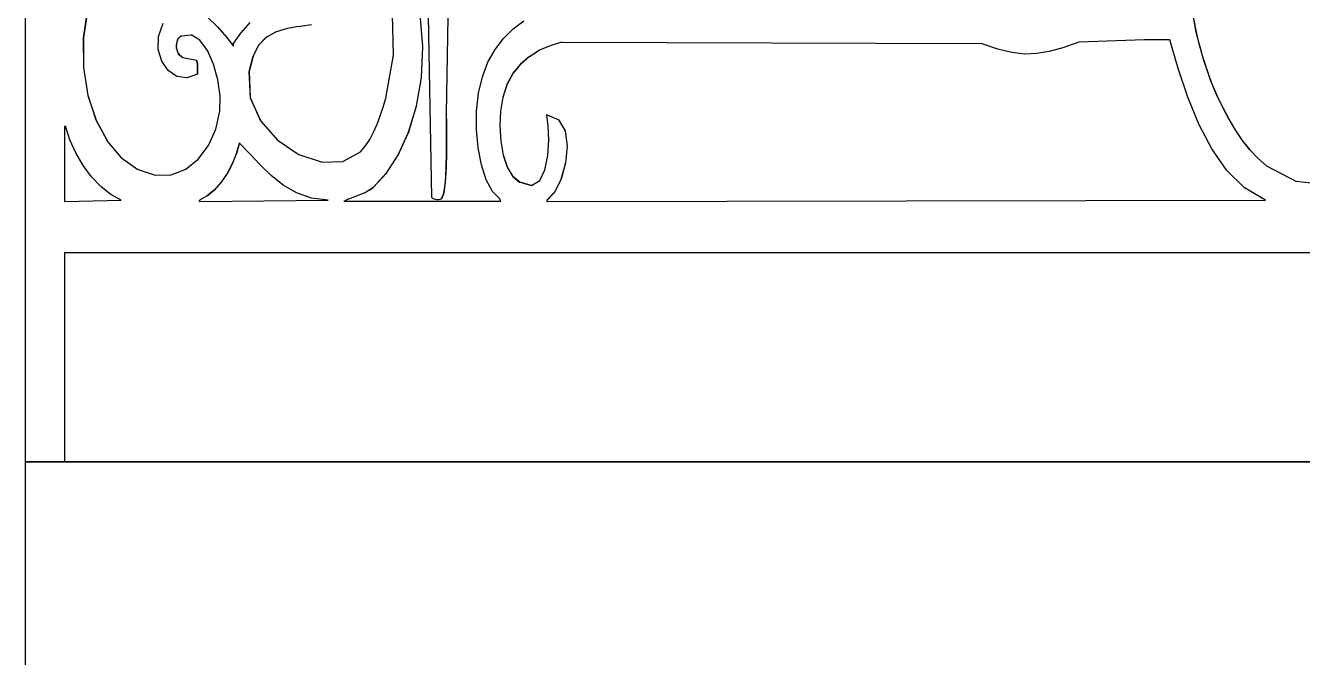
# Model space of a CAD drawing. Header units: inches. Extents: x 3672 to 10975, y -27382 to -746.
# Drawn here: x 4381.78 to 4396.46, y -26776.85 to -26769.58 of the extents above; entities that cross this region are included whole.
import ezdxf

# ---------------------------------------------------------------- set-up
doc = ezdxf.new("R2010")
doc.units = ezdxf.units.IN
doc.header["$LTSCALE"] = 17
doc.header["$MEASUREMENT"] = 0
doc.layers.add('25 BOT BAR', color=12, linetype='Continuous', lineweight=25)
doc.layers.add('OUTLINE', color=1, linetype='Continuous', lineweight=25)

msp = doc.modelspace()

# ---------------------------------------------------------------- linework, layer by layer
for p, q in [((4381.784, -26774.596), (4381.784, -26750.596)), ((4386.451, -26771.559), (4386.372, -26767.02)), ((4386.664, -26767.855), (4386.619, -26770.592)), ((4386.621, -26770.592), (4386.666, -26767.855)), ((4382.502, -26769.363), (4382.449, -26769.721)), ((4382.451, -26769.721), (4382.504, -26769.363)), ((4386.014, -26769.92), (4386.001, -26769.455)), ((4386.316, -26769.451), (4386.347, -26769.824)), ((4386.349, -26769.824), (4386.318, -26769.451)), ((4383.31, -26769.706), (4383.366, -26769.553)), ((4383.87, -26769.482), (4383.989, -26769.594)), ((4383.991, -26769.594), (4383.872, -26769.482)), ((4383.991, -26769.594), (4383.989, -26769.594)), ((4383.989, -26769.594), (4384.092, -26769.713)), ((4384.095, -26769.713), (4383.991, -26769.594)), ((4384.259, -26769.667), (4384.365, -26769.545)), ((4384.916, -26769.593), (4384.779, -26769.619)), ((4384.918, -26769.593), (4384.916, -26769.593)), ((4384.918, -26769.593), (4385.071, -26769.568)), ((4387.387, -26769.619), (4387.509, -26769.527)), ((4395.203, -26769.48), (4395.236, -26769.655)), ((4395.238, -26769.655), (4395.206, -26769.48)), ((4382.451, -26769.721), (4382.449, -26769.721)), ((4382.449, -26769.721), (4382.45, -26770.064)), ((4382.453, -26770.064), (4382.451, -26769.721)), ((4383.307, -26769.856), (4383.31, -26769.706)), ((4383.529, -26769.75), (4383.524, -26769.769)), ((4383.526, -26769.769), (4383.531, -26769.75)), ((4383.534, -26769.729), (4383.529, -26769.75)), ((4383.531, -26769.75), (4383.529, -26769.75)), ((4383.531, -26769.75), (4383.536, -26769.729)), ((4383.536, -26769.729), (4383.534, -26769.729)), ((4383.579, -26769.699), (4383.536, -26769.729)), ((4383.581, -26769.699), (4383.579, -26769.699)), ((4383.581, -26769.699), (4383.686, -26769.687)), ((4383.785, -26769.748), (4383.686, -26769.687)), ((4383.873, -26769.866), (4383.785, -26769.748)), ((4384.092, -26769.713), (4384.173, -26769.817)), ((4384.095, -26769.713), (4384.092, -26769.713)), ((4384.173, -26769.814), (4384.095, -26769.713)), ((4384.173, -26769.787), (4384.259, -26769.667)), ((4384.549, -26769.714), (4384.463, -26769.802)), ((4384.466, -26769.802), (4384.552, -26769.714)), ((4384.552, -26769.714), (4384.549, -26769.714)), ((4384.552, -26769.714), (4384.654, -26769.656)), ((4384.656, -26769.656), (4384.654, -26769.656)), ((4384.777, -26769.619), (4384.656, -26769.656)), ((4384.779, -26769.619), (4384.777, -26769.619)), ((4387.18, -26769.855), (4387.277, -26769.728)), ((4387.277, -26769.728), (4387.387, -26769.619)), ((4394.641, -26769.743), (4393.892, -26769.773)), ((4394.933, -26769.743), (4394.641, -26769.743)), ((4395.031, -26770.075), (4394.933, -26769.743)), ((4395.238, -26769.655), (4395.236, -26769.655)), ((4395.236, -26769.655), (4395.263, -26769.771)), ((4395.266, -26769.771), (4395.238, -26769.655)), ((4383.348, -26769.99), (4383.307, -26769.856)), ((4383.517, -26769.803), (4383.516, -26769.82)), ((4383.518, -26769.82), (4383.516, -26769.82)), ((4383.516, -26769.82), (4383.518, -26769.839)), ((4383.52, -26769.786), (4383.517, -26769.803)), ((4383.519, -26769.803), (4383.517, -26769.803)), ((4383.518, -26769.82), (4383.519, -26769.803)), ((4383.52, -26769.839), (4383.518, -26769.82)), ((4383.52, -26769.839), (4383.518, -26769.839)), ((4383.518, -26769.839), (4383.523, -26769.86)), ((4383.519, -26769.803), (4383.522, -26769.786)), ((4383.524, -26769.769), (4383.52, -26769.786)), ((4383.522, -26769.786), (4383.52, -26769.786)), ((4383.525, -26769.86), (4383.52, -26769.839)), ((4383.522, -26769.786), (4383.526, -26769.769)), ((4383.525, -26769.86), (4383.523, -26769.86)), ((4383.523, -26769.86), (4383.53, -26769.881)), ((4383.526, -26769.769), (4383.524, -26769.769)), ((4383.532, -26769.881), (4383.525, -26769.86)), ((4383.532, -26769.881), (4383.53, -26769.881)), ((4383.53, -26769.881), (4383.537, -26769.897)), ((4383.539, -26769.897), (4383.532, -26769.881)), ((4383.539, -26769.897), (4383.537, -26769.897)), ((4383.537, -26769.897), (4383.544, -26769.91)), ((4383.546, -26769.91), (4383.539, -26769.897)), ((4383.546, -26769.91), (4383.544, -26769.91)), ((4383.544, -26769.91), (4383.552, -26769.92)), ((4383.554, -26769.92), (4383.546, -26769.91)), ((4383.944, -26770.024), (4383.873, -26769.866)), ((4384.173, -26769.814), (4384.173, -26769.787)), ((4384.173, -26769.817), (4384.173, -26769.814)), ((4384.463, -26769.802), (4384.398, -26769.931)), ((4384.4, -26769.931), (4384.466, -26769.802)), ((4384.466, -26769.802), (4384.463, -26769.802)), ((4386.347, -26769.824), (4386.331, -26770.179)), ((4386.333, -26770.179), (4386.349, -26769.824)), ((4386.349, -26769.824), (4386.347, -26769.824)), ((4387.098, -26770.001), (4387.18, -26769.855)), ((4387.577, -26769.935), (4387.688, -26769.865)), ((4387.691, -26769.865), (4387.688, -26769.865)), ((4387.812, -26769.812), (4387.691, -26769.865)), ((4387.814, -26769.812), (4387.812, -26769.812)), ((4387.943, -26769.773), (4387.814, -26769.812)), ((4387.943, -26769.773), (4392.767, -26769.787)), ((4392.958, -26769.851), (4392.767, -26769.787)), ((4393.119, -26769.891), (4392.958, -26769.851)), ((4393.264, -26769.908), (4393.119, -26769.891)), ((4393.266, -26769.908), (4393.264, -26769.908)), ((4393.402, -26769.903), (4393.266, -26769.908)), ((4393.404, -26769.903), (4393.402, -26769.903)), ((4393.545, -26769.878), (4393.404, -26769.903)), ((4393.547, -26769.878), (4393.545, -26769.878)), ((4393.704, -26769.835), (4393.547, -26769.878)), ((4393.706, -26769.835), (4393.704, -26769.835)), ((4393.889, -26769.773), (4393.706, -26769.835)), ((4393.892, -26769.773), (4393.889, -26769.773)), ((4395.263, -26769.771), (4395.294, -26769.884)), ((4395.266, -26769.771), (4395.263, -26769.771)), ((4395.296, -26769.884), (4395.266, -26769.771)), ((4395.296, -26769.884), (4395.294, -26769.884)), ((4395.294, -26769.884), (4395.306, -26769.926)), ((4395.309, -26769.928), (4395.296, -26769.884)), ((4383.423, -26770.097), (4383.348, -26769.99)), ((4383.554, -26769.92), (4383.552, -26769.92)), ((4383.552, -26769.92), (4383.562, -26769.929)), ((4383.564, -26769.929), (4383.554, -26769.92)), ((4383.564, -26769.929), (4383.562, -26769.929)), ((4383.562, -26769.929), (4383.574, -26769.938)), ((4383.577, -26769.938), (4383.564, -26769.929)), ((4383.577, -26769.938), (4383.574, -26769.938)), ((4383.577, -26769.938), (4383.59, -26769.948)), ((4383.592, -26769.948), (4383.59, -26769.948)), ((4383.592, -26769.948), (4383.747, -26769.978)), ((4383.749, -26769.978), (4383.747, -26769.978)), ((4383.747, -26769.978), (4383.758, -26770.021)), ((4383.76, -26770.021), (4383.749, -26769.978)), ((4383.76, -26770.021), (4383.758, -26770.021)), ((4383.758, -26770.021), (4383.758, -26770.139)), ((4383.76, -26770.139), (4383.76, -26770.021)), ((4383.995, -26770.205), (4383.944, -26770.024)), ((4384.398, -26769.931), (4384.353, -26770.109)), ((4384.355, -26770.109), (4384.4, -26769.931)), ((4384.4, -26769.931), (4384.398, -26769.931)), ((4385.924, -26770.417), (4386.014, -26769.92)), ((4387.034, -26770.169), (4387.098, -26770.001)), ((4387.473, -26770.023), (4387.387, -26770.129)), ((4387.389, -26770.129), (4387.475, -26770.023)), ((4387.574, -26769.935), (4387.473, -26770.023)), ((4387.475, -26770.023), (4387.473, -26770.023)), ((4387.475, -26770.023), (4387.577, -26769.935)), ((4387.577, -26769.935), (4387.574, -26769.935)), ((4395.306, -26769.926), (4395.309, -26769.928)), ((4395.306, -26769.926), (4395.327, -26769.995)), ((4395.329, -26769.995), (4395.309, -26769.928)), ((4395.329, -26769.995), (4395.327, -26769.995)), ((4395.327, -26769.995), (4395.362, -26770.103)), ((4395.365, -26770.103), (4395.329, -26769.995)), ((4382.453, -26770.064), (4382.45, -26770.064)), ((4382.45, -26770.064), (4382.501, -26770.383)), ((4382.503, -26770.383), (4382.453, -26770.064)), ((4383.523, -26770.166), (4383.423, -26770.097)), ((4383.638, -26770.183), (4383.523, -26770.166)), ((4383.64, -26770.183), (4383.638, -26770.183)), ((4383.758, -26770.139), (4383.64, -26770.183)), ((4383.76, -26770.139), (4383.758, -26770.139)), ((4384.355, -26770.109), (4384.353, -26770.109)), ((4384.353, -26770.109), (4384.366, -26770.411)), ((4384.368, -26770.411), (4384.355, -26770.109)), ((4386.331, -26770.179), (4386.274, -26770.508)), ((4386.276, -26770.508), (4386.333, -26770.179)), ((4386.333, -26770.179), (4386.331, -26770.179)), ((4386.989, -26770.358), (4387.034, -26770.169)), ((4387.387, -26770.129), (4387.318, -26770.255)), ((4387.32, -26770.255), (4387.389, -26770.129)), ((4387.389, -26770.129), (4387.387, -26770.129)), ((4395.142, -26770.402), (4395.031, -26770.075)), ((4395.365, -26770.103), (4395.362, -26770.103)), ((4395.362, -26770.103), (4395.4, -26770.207)), ((4395.402, -26770.207), (4395.365, -26770.103)), ((4384.02, -26770.39), (4383.995, -26770.205)), ((4387.318, -26770.255), (4387.27, -26770.402)), ((4387.272, -26770.402), (4387.32, -26770.255)), ((4387.32, -26770.255), (4387.318, -26770.255)), ((4395.402, -26770.207), (4395.4, -26770.207)), ((4395.4, -26770.207), (4395.44, -26770.307)), ((4395.443, -26770.307), (4395.402, -26770.207)), ((4395.443, -26770.307), (4395.44, -26770.307)), ((4395.44, -26770.307), (4395.483, -26770.402)), ((4395.485, -26770.402), (4395.443, -26770.307)), ((4382.503, -26770.383), (4382.501, -26770.383)), ((4382.501, -26770.383), (4382.595, -26770.668)), ((4382.597, -26770.668), (4382.503, -26770.383)), ((4384.016, -26770.563), (4384.02, -26770.39)), ((4384.368, -26770.411), (4384.366, -26770.411)), ((4384.366, -26770.411), (4384.486, -26770.681)), ((4384.488, -26770.681), (4384.368, -26770.411)), ((4385.893, -26770.518), (4385.924, -26770.417)), ((4386.967, -26770.563), (4386.989, -26770.358)), ((4387.27, -26770.402), (4387.243, -26770.566)), ((4387.245, -26770.566), (4387.272, -26770.402)), ((4387.272, -26770.402), (4387.27, -26770.402)), ((4395.268, -26770.713), (4395.142, -26770.402)), ((4395.485, -26770.402), (4395.483, -26770.402)), ((4395.483, -26770.402), (4395.548, -26770.536)), ((4395.55, -26770.536), (4395.485, -26770.402)), ((4383.969, -26770.771), (4384.016, -26770.563)), ((4385.824, -26770.714), (4385.86, -26770.618)), ((4385.86, -26770.618), (4385.893, -26770.518)), ((4386.274, -26770.508), (4386.183, -26770.805)), ((4386.186, -26770.805), (4386.276, -26770.508)), ((4386.276, -26770.508), (4386.274, -26770.508)), ((4386.619, -26770.592), (4386.62, -26770.707)), ((4386.621, -26770.592), (4386.619, -26770.592)), ((4386.622, -26770.707), (4386.621, -26770.592)), ((4386.966, -26770.777), (4386.967, -26770.563)), ((4387.243, -26770.566), (4387.235, -26770.739)), ((4387.237, -26770.739), (4387.245, -26770.566)), ((4387.245, -26770.566), (4387.243, -26770.566)), ((4387.777, -26770.607), (4387.775, -26770.607)), ((4387.79, -26770.732), (4387.775, -26770.607)), ((4387.777, -26770.607), (4387.777, -26770.608)), ((4387.777, -26770.607), (4387.911, -26770.663)), ((4395.548, -26770.536), (4395.616, -26770.665)), ((4395.55, -26770.536), (4395.548, -26770.536)), ((4395.618, -26770.665), (4395.55, -26770.536)), ((4382.232, -26770.739), (4382.234, -26770.739)), ((4382.232, -26770.739), (4382.232, -26771.602)), ((4382.234, -26771.602), (4382.234, -26770.739)), ((4382.234, -26770.739), (4382.244, -26770.739)), ((4382.292, -26770.893), (4382.244, -26770.739)), ((4382.595, -26770.668), (4382.725, -26770.912)), ((4382.597, -26770.668), (4382.595, -26770.668)), ((4382.728, -26770.912), (4382.597, -26770.668)), ((4383.885, -26770.959), (4383.969, -26770.771)), ((4384.488, -26770.681), (4384.486, -26770.681)), ((4384.486, -26770.681), (4384.683, -26770.904)), ((4384.685, -26770.904), (4384.488, -26770.681)), ((4385.784, -26770.805), (4385.824, -26770.714)), ((4386.622, -26770.707), (4386.62, -26770.707)), ((4386.62, -26770.707), (4386.621, -26770.863)), ((4386.623, -26770.863), (4386.622, -26770.707)), ((4386.985, -26770.987), (4386.966, -26770.777)), ((4387.237, -26770.739), (4387.235, -26770.739)), ((4387.235, -26770.739), (4387.246, -26770.91)), ((4387.248, -26770.91), (4387.237, -26770.739)), ((4387.796, -26770.897), (4387.79, -26770.732)), ((4387.911, -26770.663), (4387.986, -26770.792)), ((4387.913, -26770.663), (4387.911, -26770.663)), ((4387.988, -26770.792), (4387.913, -26770.663)), ((4395.415, -26770.998), (4395.268, -26770.713)), ((4395.618, -26770.665), (4395.616, -26770.665)), ((4395.616, -26770.665), (4395.689, -26770.787)), ((4395.691, -26770.787), (4395.618, -26770.665)), ((4395.691, -26770.787), (4395.689, -26770.787)), ((4395.689, -26770.787), (4395.767, -26770.901)), ((4395.769, -26770.901), (4395.691, -26770.787)), ((4382.36, -26771.045), (4382.292, -26770.893)), ((4382.728, -26770.912), (4382.725, -26770.912)), ((4382.725, -26770.912), (4382.887, -26771.104)), ((4382.889, -26771.104), (4382.728, -26770.912)), ((4384.241, -26770.929), (4384.207, -26771.051)), ((4384.209, -26771.051), (4384.242, -26770.931)), ((4384.242, -26770.931), (4384.241, -26770.929)), ((4384.358, -26771.052), (4384.242, -26770.931)), ((4384.685, -26770.904), (4384.683, -26770.904)), ((4384.685, -26770.904), (4384.927, -26771.065)), ((4385.689, -26770.965), (4385.739, -26770.889)), ((4385.739, -26770.889), (4385.784, -26770.805)), ((4386.183, -26770.805), (4386.066, -26771.064)), ((4386.068, -26771.064), (4386.186, -26770.805)), ((4386.186, -26770.805), (4386.183, -26770.805)), ((4386.621, -26770.863), (4386.621, -26771.041)), ((4386.623, -26770.863), (4386.621, -26770.863)), ((4386.623, -26771.041), (4386.623, -26770.863)), ((4387.248, -26770.91), (4387.246, -26770.91)), ((4387.246, -26770.91), (4387.274, -26771.071)), ((4387.277, -26771.071), (4387.248, -26770.91)), ((4387.786, -26771.074), (4387.796, -26770.897)), ((4387.986, -26770.792), (4388.009, -26770.966)), ((4387.988, -26770.792), (4387.986, -26770.792)), ((4388.011, -26770.966), (4387.988, -26770.792)), ((4395.769, -26770.901), (4395.767, -26770.901)), ((4395.767, -26770.901), (4395.852, -26771.008)), ((4395.854, -26771.008), (4395.769, -26770.901)), ((4382.445, -26771.188), (4382.36, -26771.045)), ((4383.768, -26771.115), (4383.885, -26770.959)), ((4384.207, -26771.051), (4384.159, -26771.169)), ((4384.161, -26771.169), (4384.209, -26771.051)), ((4384.209, -26771.051), (4384.207, -26771.051)), ((4384.479, -26771.18), (4384.358, -26771.052)), ((4384.929, -26771.065), (4384.927, -26771.065)), ((4385.186, -26771.15), (4384.929, -26771.065)), ((4385.431, -26771.144), (4385.632, -26771.032)), ((4385.632, -26771.032), (4385.689, -26770.965)), ((4386.066, -26771.064), (4385.929, -26771.279)), ((4385.931, -26771.279), (4386.068, -26771.064)), ((4386.068, -26771.064), (4386.066, -26771.064)), ((4386.621, -26771.041), (4386.617, -26771.221)), ((4386.619, -26771.221), (4386.623, -26771.041)), ((4386.623, -26771.041), (4386.621, -26771.041)), ((4387.023, -26771.183), (4386.985, -26770.987)), ((4387.277, -26771.071), (4387.274, -26771.071)), ((4387.274, -26771.071), (4387.32, -26771.21)), ((4387.322, -26771.21), (4387.277, -26771.071)), ((4387.753, -26771.238), (4387.786, -26771.074)), ((4388.009, -26770.966), (4387.99, -26771.159)), ((4387.992, -26771.159), (4388.011, -26770.966)), ((4388.011, -26770.966), (4388.009, -26770.966)), ((4395.589, -26771.247), (4395.415, -26770.998)), ((4395.854, -26771.008), (4395.852, -26771.008)), ((4395.852, -26771.008), (4395.944, -26771.105)), ((4395.946, -26771.105), (4395.854, -26771.008)), ((4382.543, -26771.319), (4382.445, -26771.188)), ((4382.889, -26771.104), (4382.887, -26771.104)), ((4382.889, -26771.104), (4383.074, -26771.236)), ((4383.624, -26771.231), (4383.768, -26771.115)), ((4384.159, -26771.169), (4384.1, -26771.28)), ((4384.103, -26771.28), (4384.161, -26771.169)), ((4384.161, -26771.169), (4384.159, -26771.169)), ((4384.607, -26771.303), (4384.479, -26771.18)), ((4385.186, -26771.15), (4385.431, -26771.144)), ((4386.617, -26771.221), (4386.607, -26771.383)), ((4386.609, -26771.383), (4386.619, -26771.221)), ((4386.619, -26771.221), (4386.617, -26771.221)), ((4387.079, -26771.354), (4387.023, -26771.183)), ((4387.322, -26771.21), (4387.32, -26771.21)), ((4387.32, -26771.21), (4387.382, -26771.317)), ((4387.385, -26771.317), (4387.322, -26771.21)), ((4387.99, -26771.159), (4387.938, -26771.345)), ((4387.94, -26771.345), (4387.992, -26771.159)), ((4387.992, -26771.159), (4387.99, -26771.159)), ((4395.946, -26771.105), (4395.944, -26771.105)), ((4395.944, -26771.105), (4396.044, -26771.193)), ((4396.046, -26771.193), (4395.946, -26771.105)), ((4396.046, -26771.193), (4396.044, -26771.193)), ((4396.046, -26771.193), (4396.388, -26771.375)), ((4382.651, -26771.433), (4382.543, -26771.319)), ((4383.076, -26771.236), (4383.074, -26771.236)), ((4383.076, -26771.236), (4383.272, -26771.301)), ((4383.272, -26771.301), (4383.457, -26771.296)), ((4383.457, -26771.296), (4383.624, -26771.231)), ((4384.1, -26771.28), (4384.032, -26771.381)), ((4384.034, -26771.381), (4384.103, -26771.28)), ((4384.103, -26771.28), (4384.1, -26771.28)), ((4384.746, -26771.415), (4384.607, -26771.303)), ((4385.929, -26771.279), (4385.778, -26771.441)), ((4385.78, -26771.441), (4385.931, -26771.279)), ((4385.931, -26771.279), (4385.929, -26771.279)), ((4387.15, -26771.488), (4387.079, -26771.354)), ((4387.385, -26771.317), (4387.382, -26771.317)), ((4387.382, -26771.317), (4387.461, -26771.383)), ((4387.463, -26771.383), (4387.385, -26771.317)), ((4387.597, -26771.418), (4387.692, -26771.361)), ((4387.692, -26771.361), (4387.753, -26771.238)), ((4387.938, -26771.345), (4387.863, -26771.497)), ((4387.865, -26771.497), (4387.94, -26771.345)), ((4387.94, -26771.345), (4387.938, -26771.345)), ((4395.793, -26771.447), (4395.589, -26771.247)), ((4396.39, -26771.375), (4396.388, -26771.375)), ((4396.752, -26771.416), (4396.39, -26771.375)), ((4382.765, -26771.524), (4382.651, -26771.433)), ((4383.954, -26771.468), (4383.87, -26771.538)), ((4383.872, -26771.538), (4383.956, -26771.468)), ((4384.032, -26771.381), (4383.954, -26771.468)), ((4383.956, -26771.468), (4383.954, -26771.468)), ((4383.956, -26771.468), (4384.034, -26771.381)), ((4384.034, -26771.381), (4384.032, -26771.381)), ((4384.899, -26771.505), (4384.746, -26771.415)), ((4385.07, -26771.565), (4384.899, -26771.505)), ((4385.642, -26771.52), (4385.596, -26771.538)), ((4385.644, -26771.52), (4385.642, -26771.52)), ((4385.689, -26771.5), (4385.644, -26771.52)), ((4385.691, -26771.5), (4385.689, -26771.5)), ((4385.734, -26771.474), (4385.691, -26771.5)), ((4385.778, -26771.441), (4385.734, -26771.474)), ((4385.736, -26771.474), (4385.734, -26771.474)), ((4385.736, -26771.474), (4385.78, -26771.441)), ((4385.78, -26771.441), (4385.778, -26771.441)), ((4386.59, -26771.507), (4386.563, -26771.573)), ((4386.565, -26771.573), (4386.592, -26771.507)), ((4386.607, -26771.383), (4386.59, -26771.507)), ((4386.592, -26771.507), (4386.59, -26771.507)), ((4386.592, -26771.507), (4386.609, -26771.383)), ((4386.609, -26771.383), (4386.607, -26771.383)), ((4387.236, -26771.573), (4387.15, -26771.488)), ((4387.463, -26771.383), (4387.461, -26771.383)), ((4387.597, -26771.418), (4387.463, -26771.383)), ((4387.463, -26771.383), (4387.597, -26771.419)), ((4387.597, -26771.419), (4387.597, -26771.418)), ((4387.863, -26771.497), (4387.775, -26771.588)), ((4387.777, -26771.588), (4387.865, -26771.497)), ((4387.865, -26771.497), (4387.863, -26771.497)), ((4396.032, -26771.588), (4395.793, -26771.447)), ((4382.232, -26771.602), (4382.234, -26771.602)), ((4382.234, -26771.602), (4382.883, -26771.588)), ((4382.883, -26771.588), (4382.765, -26771.524)), ((4383.783, -26771.588), (4383.781, -26771.588)), ((4383.781, -26771.588), (4383.781, -26771.602)), ((4383.781, -26771.602), (4383.783, -26771.602)), ((4383.87, -26771.538), (4383.783, -26771.588)), ((4383.783, -26771.602), (4383.783, -26771.588)), ((4383.783, -26771.602), (4385.262, -26771.588)), ((4383.872, -26771.538), (4383.87, -26771.538)), ((4385.262, -26771.588), (4385.07, -26771.565)), ((4385.443, -26771.602), (4385.441, -26771.602)), ((4385.493, -26771.577), (4385.443, -26771.602)), ((4387.247, -26771.602), (4385.443, -26771.602)), ((4385.496, -26771.577), (4385.493, -26771.577)), ((4385.544, -26771.556), (4385.496, -26771.577)), ((4385.547, -26771.556), (4385.544, -26771.556)), ((4385.594, -26771.538), (4385.547, -26771.556)), ((4385.596, -26771.538), (4385.594, -26771.538)), ((4386.465, -26771.568), (4386.451, -26771.559)), ((4386.48, -26771.575), (4386.465, -26771.568)), ((4386.495, -26771.581), (4386.48, -26771.575)), ((4386.511, -26771.585), (4386.495, -26771.581)), ((4386.528, -26771.585), (4386.511, -26771.585)), ((4386.53, -26771.585), (4386.528, -26771.585)), ((4386.545, -26771.581), (4386.53, -26771.585)), ((4386.547, -26771.581), (4386.545, -26771.581)), ((4386.563, -26771.573), (4386.547, -26771.581)), ((4386.565, -26771.573), (4386.563, -26771.573)), ((4387.247, -26771.602), (4387.236, -26771.573)), ((4387.777, -26771.588), (4387.775, -26771.588)), ((4387.775, -26771.588), (4387.775, -26771.602)), ((4387.775, -26771.602), (4387.777, -26771.602)), ((4387.777, -26771.602), (4387.777, -26771.588)), ((4387.777, -26771.602), (4396.032, -26771.588)), ((4382.232, -26772.188), (4382.232, -26774.596)), ((4382.234, -26772.188), (4382.232, -26772.188)), ((4382.234, -26774.596), (4382.234, -26772.188)), ((4382.234, -26772.188), (4397.266, -26772.188)), ((4382.232, -26774.596), (4381.784, -26774.596)), ((4407.688, -26774.596), (4381.784, -26774.596)), ((4382.234, -26774.596), (4382.232, -26774.596)), ((4387.961, -26774.596), (4413.784, -26774.596))]:
    msp.add_line(p, q)
at = {"layer": '25 BOT BAR'}
for p, q in [((4381.784, -26780.971), (4381.784, -26682.596)), ((4381.784, -26774.596), (4413.701, -26774.596))]:
    msp.add_line(p, q, dxfattribs=at)
at = {"layer": 'OUTLINE'}
for p, q in [((4381.784, -26774.596), (4407.688, -26774.596)), ((4413.784, -26774.596), (4387.961, -26774.596))]:
    msp.add_line(p, q, dxfattribs=at)

doc.saveas('drawing.dxf')
